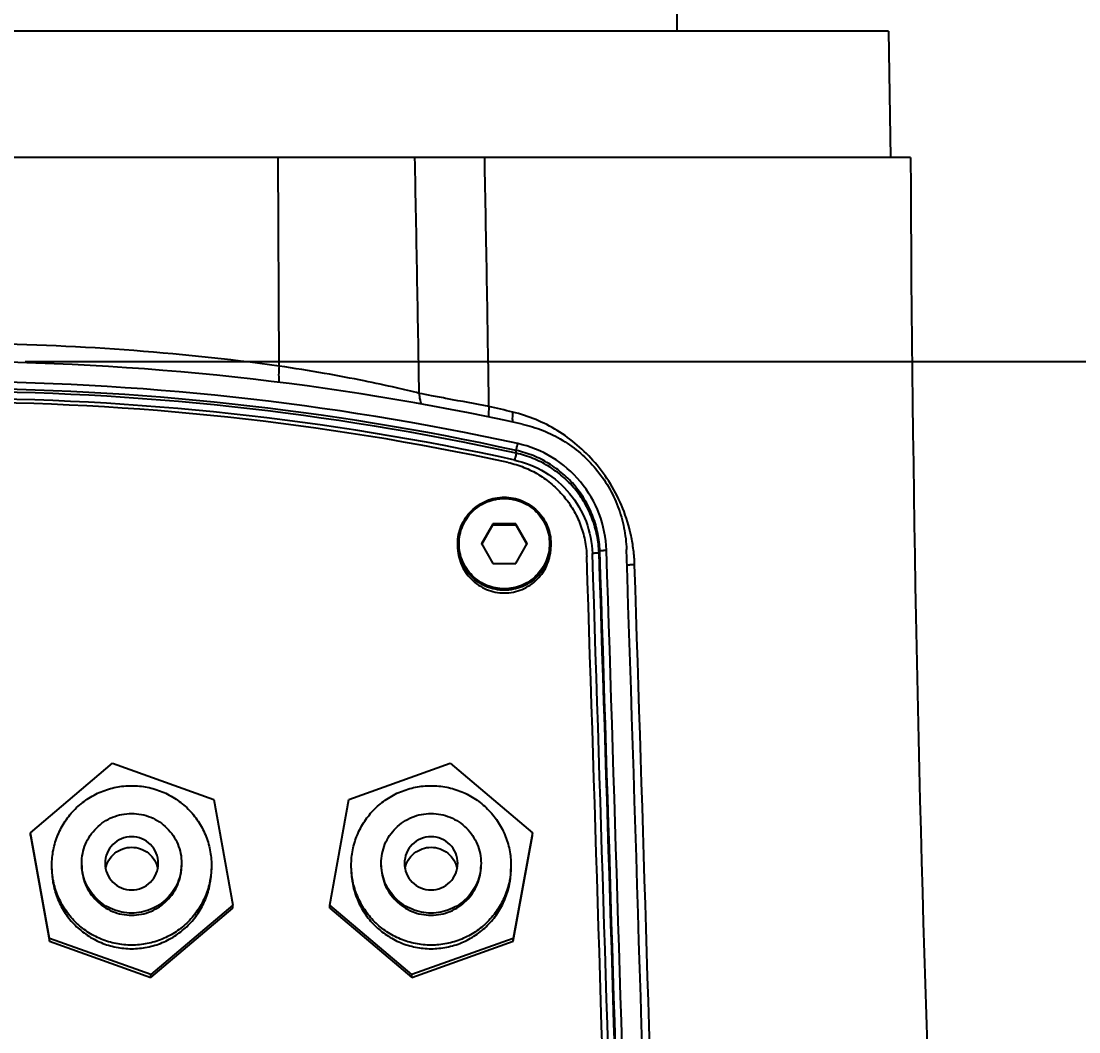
# Model space of a CAD drawing. Header units: millimetres. Extents: x 5828 to 6704, y 123 to 421.
# Drawn here: x 6368.4 to 6373.7, y 236.98 to 242.04 of the extents above; entities that cross this region are included whole.
import ezdxf

# ---------------------------------------------------------------- set-up
doc = ezdxf.new("R2010")
doc.units = ezdxf.units.MM
doc.layers.add('外形图', color=7, linetype='Continuous')
doc.layers.add('尺寸标注', color=7, linetype='Continuous')
doc.styles.add('微软雅黑', font='msyh.ttc', dxfattribs={"height": 1.5})
doc.dimstyles.new('尺寸标注_1_15比例', dxfattribs={"dimtxt": 1.5, "dimasz": 1.25, "dimexe": 0.5, "dimexo": 0.4, "dimgap": 0.5, "dimtad": 1, "dimdec": 1, "dimlfac": 15, "dimdsep": 46, "dimtxsty": '微软雅黑', "dimcen": 0.09, "dimadec": 0, "dimazin": 0, "dimtp": 0.01, "dimtm": 0.01, "dimtfac": 1, "dimtdec": 1, "dimtofl": 0, "dimtmove": 0, "dimatfit": 3, "dimfxl": 1, "dimtolj": 1, "dimarcsym": 0})

# ---------------------------------------------------------------- blocks, each defined once
blk = doc.blocks.new('*D926')
at = {"layer": 'Defpoints', "color": 0}
for p in [(6368.0234, 240.3345), (6379.7301, 240.3345), (6368.0234, 230.7566)]:
    blk.add_point(p, dxfattribs=at)
at = {"layer": '尺寸标注', "color": 0, "lineweight": -2}
for p, q in [((6368.4234, 240.3345), (6380.2301, 240.3345)), ((6379.7301, 232.0066), (6379.7301, 239.0845)), ((6368.4234, 230.7566), (6380.2301, 230.7566))]:
    blk.add_line(p, q, dxfattribs=at)
at = {"layer": '尺寸标注', "color": 0}
for points in [[(6379.9384, 239.0845), (6379.5218, 239.0845), (6379.7301, 240.3345)], [(6379.5218, 232.0066), (6379.9384, 232.0066), (6379.7301, 230.7566)]]:
    blk.add_solid(points, dxfattribs=at)
at = {"layer": '尺寸标注', "color": 0, "insert": (6378.451, 235.2135), "char_height": 1.5, "attachment_point": 5, "rotation": 90, "style": '微软雅黑'}
blk.add_mtext('\\A1;143.7', dxfattribs=at)

msp = doc.modelspace()

# ---------------------------------------------------------------- linework, layer by layer
at = {"layer": '外形图'}
for p, q in [((6371.69, 241.9906), (6371.69, 242.0906)), ((6372.7473, 241.9906), (6363.2994, 241.9906)), ((6372.7473, 241.9906), (6372.7584, 241.3573)), ((6372.8584, 241.3573), (6363.1884, 241.3573)), ((6369.6957, 240.3119), (6369.69, 241.3573)), ((6370.8826, 239.8751), (6370.8834, 239.8891)), ((6370.766, 239.5213), (6370.7087, 239.4221)), ((6370.7107, 239.4186), (6370.766, 239.5143)), ((6370.8807, 239.5213), (6370.766, 239.5213)), ((6370.766, 239.5143), (6370.766, 239.5213)), ((6370.8807, 239.5143), (6370.766, 239.5143)), ((6370.938, 239.4221), (6370.8807, 239.5213)), ((6370.8807, 239.5143), (6370.8807, 239.5213)), ((6370.8807, 239.5143), (6370.936, 239.4186)), ((6370.59, 239.4082), (6370.59, 239.4218)), ((6370.7087, 239.4221), (6370.766, 239.3229)), ((6370.8807, 239.3229), (6370.938, 239.4221)), ((6371.0567, 239.4082), (6371.0567, 239.4218)), ((6371.2981, 239.3759), (6371.3016, 239.3865)), ((6370.766, 239.3229), (6370.8807, 239.3229)), ((6368.4496, 237.9738), (6368.8609, 238.3215)), ((6368.8609, 238.3215), (6369.368, 238.1396)), ((6370.0454, 238.1396), (6370.5525, 238.3215)), ((6370.5525, 238.3215), (6370.9639, 237.9738)), ((6369.368, 238.1396), (6369.4639, 237.6101)), ((6369.9496, 237.6101), (6370.0454, 238.1396)), ((6368.5454, 237.4443), (6368.4496, 237.9738)), ((6368.4496, 237.9599), (6368.4496, 237.9738)), ((6368.4496, 237.9599), (6368.5454, 237.4303)), ((6370.9639, 237.9738), (6370.868, 237.4443)), ((6370.868, 237.4303), (6370.9639, 237.9599)), ((6370.9639, 237.9599), (6370.9639, 237.9738)), ((6369.4639, 237.6101), (6369.0525, 237.2624)), ((6369.0525, 237.2484), (6369.4639, 237.5961)), ((6369.4639, 237.5961), (6369.4639, 237.6101)), ((6370.3609, 237.2624), (6369.9496, 237.6101)), ((6369.9496, 237.5961), (6369.9496, 237.6101)), ((6369.9496, 237.5961), (6370.3609, 237.2484)), ((6369.0525, 237.2624), (6368.5454, 237.4443)), ((6368.5454, 237.4303), (6368.5454, 237.4443)), ((6368.5454, 237.4303), (6369.0525, 237.2484)), ((6370.868, 237.4443), (6370.3609, 237.2624)), ((6370.3609, 237.2484), (6370.868, 237.4303)), ((6370.868, 237.4303), (6370.868, 237.4443)), ((6369.0525, 237.2484), (6369.0525, 237.2624)), ((6370.3609, 237.2484), (6370.3609, 237.2624))]:
    msp.add_line(p, q, dxfattribs=at)
for centre, radius, start, end in [((5900.63, 232.1424), 469.836, 0.97963, 1.123815), ((5976.6813, 233.9495), 394.1135, 0.895534, 1.076999), ((6525.0941, 241.9784), 152.237, 180.233736, 183.928568), ((6368.0239, 228.059), 12.3664, 82.23022, 89.46396), ((6368.0234, 226.8522), 13.4823, 77.62746, 102.37259), ((6368.0234, 226.8523), 13.3817, 77.6284, 102.37164), ((6368.0234, 226.851), 13.348, 77.62771, 102.37229), ((6368.0234, 226.8405), 13.3445, 77.62771, 102.37229), ((6368.0234, 226.8385), 13.3115, 77.62843, 102.37158), ((6368.0234, 226.8495), 13.2818, 77.74364, 102.25643), ((6368.0764, 228.4833), 11.9287, 76.47825, 77.06438), ((5371.9711, 206.5293), 999.8706, 1.427541, 1.8831596), ((5372.0292, 206.5327), 999.8458, 1.4275357, 1.8831543), ((5371.9755, 206.5312), 1000, 1.3690886, 1.8831605), ((5371.9708, 206.527), 999.8047, 1.4275453, 1.8817262), ((5372.0298, 206.5188), 999.775, 1.4277414, 1.8831539), ((5371.9716, 206.5188), 999.8665, 1.427747, 1.8831597)]:
    msp.add_arc(centre, radius, start, end, dxfattribs=at)
for points, knots in [([(6369.6957, 240.3119), (6369.6941, 240.2972), (6369.6923, 240.2696), (6369.6937, 240.2418), (6369.6955, 240.229)], [0, 0, 0, 0, 0.532325, 1, 1, 1, 1]), ([(6370.3972, 240.1752), (6370.3592, 240.1851), (6370.2676, 240.207), (6370.1096, 240.2407), (6369.914, 240.2775), (6369.7717, 240.3006), (6369.6957, 240.3119)], [0, 0, 0, 0, 0.16503, 0.394998, 0.677936, 1, 1, 1, 1]), ([(6370.7469, 240.1093), (6370.6775, 240.1225), (6370.5812, 240.1403), (6370.4646, 240.1621), (6370.4176, 240.1711), (6370.3972, 240.1752)], [0, 0, 0, 0, 0.596348, 0.825278, 1, 1, 1, 1]), ([(6370.3972, 240.1752), (6370.3972, 240.1705), (6370.3979, 240.1519), (6370.4023, 240.1335), (6370.4076, 240.1207)], [0, 0, 0, 0, 0.252568, 1, 1, 1, 1]), ([(6370.7469, 240.1093), (6370.7463, 240.1045), (6370.7441, 240.0862), (6370.7442, 240.0676), (6370.7459, 240.054)], [0, 0, 0, 0, 0.25939, 1, 1, 1, 1]), ([(6370.8657, 240.0814), (6370.8651, 240.077), (6370.8632, 240.0603), (6370.8631, 240.0432), (6370.8644, 240.0308)], [0, 0, 0, 0, 0.258061, 1, 1, 1, 1]), ([(6371.476, 239.3162), (6371.4754, 239.3409), (6371.4716, 239.3899), (6371.4555, 239.4855), (6371.421, 239.5987), (6371.3592, 239.7215), (6371.2816, 239.8283), (6371.1914, 239.9182), (6371.091, 239.9911), (6370.982, 240.0467), (6370.9047, 240.0719), (6370.8655, 240.0814)], [0, 0, 0, 0, 0.070465, 0.140318, 0.276448, 0.406767, 0.531489, 0.651774, 0.769046, 0.884691, 1, 1, 1, 1]), ([(6370.9122, 240.0214), (6370.948, 240.0135), (6371.0185, 239.9918), (6371.1174, 239.9423), (6371.2067, 239.8773), (6371.2842, 239.7985), (6371.3475, 239.708), (6371.3952, 239.6084), (6371.4258, 239.5023), (6371.4342, 239.4291), (6371.4354, 239.3924)], [0, 0, 0, 0, 0.125082, 0.250144, 0.375182, 0.500193, 0.625175, 0.750133, 0.875072, 1, 1, 1, 1]), ([(6370.8834, 239.8891), (6370.8834, 239.8894), (6370.8836, 239.8905), (6370.884, 239.8927), (6370.8847, 239.896), (6370.8859, 239.9022), (6370.8879, 239.9114), (6370.8896, 239.9191), (6370.8905, 239.9233)], [0, 0, 0, 0, 0.030553, 0.095655, 0.192891, 0.318618, 0.635789, 1, 1, 1, 1]), ([(6371.3349, 239.3889), (6371.333, 239.451), (6371.308, 239.5753), (6371.2125, 239.739), (6371.0689, 239.8628), (6370.9511, 239.9101), (6370.8904, 239.9233)], [0, 0, 0, 0, 0.249864, 0.499807, 0.749858, 1, 1, 1, 1]), ([(6370.8826, 239.8751), (6370.8826, 239.8747), (6370.8824, 239.8737), (6370.882, 239.8714), (6370.8813, 239.8682), (6370.88, 239.862), (6370.8781, 239.8528), (6370.8764, 239.845), (6370.8755, 239.8409)], [0, 0, 0, 0, 0.03054, 0.095643, 0.192891, 0.318637, 0.635832, 1, 1, 1, 1]), ([(6371.2981, 239.3759), (6371.2971, 239.4049), (6371.2904, 239.4631), (6371.2661, 239.5473), (6371.2283, 239.6264), (6371.1779, 239.6982), (6371.1164, 239.7608), (6371.0455, 239.8124), (6370.967, 239.8516), (6370.9111, 239.8689), (6370.8826, 239.8751)], [0, 0, 0, 0, 0.124929, 0.249867, 0.374825, 0.499807, 0.624817, 0.749854, 0.874919, 1, 1, 1, 1]), ([(6371.3016, 239.3865), (6371.3006, 239.4158), (6371.2939, 239.4743), (6371.2694, 239.5591), (6371.2313, 239.6387), (6371.1806, 239.711), (6371.1188, 239.774), (6371.0473, 239.8259), (6370.9683, 239.8654), (6370.912, 239.8828), (6370.8834, 239.8891)], [0, 0, 0, 0, 0.124924, 0.249868, 0.374825, 0.499807, 0.624817, 0.749855, 0.874917, 1, 1, 1, 1]), ([(6370.8429, 239.8286), (6370.8698, 239.8227), (6370.9228, 239.8065), (6370.9971, 239.7696), (6371.0643, 239.7209), (6371.1225, 239.6618), (6371.1702, 239.5939), (6371.2061, 239.5191), (6371.2291, 239.4395), (6371.2355, 239.3845), (6371.2364, 239.357)], [0, 0, 0, 0, 0.125084, 0.250145, 0.375183, 0.500193, 0.625176, 0.750133, 0.875071, 1, 1, 1, 1]), ([(6370.8754, 239.8409), (6370.9286, 239.8293), (6371.0317, 239.7879), (6371.1576, 239.6794), (6371.2412, 239.536), (6371.2631, 239.427), (6371.2648, 239.3727)], [0, 0, 0, 0, 0.250141, 0.500192, 0.750134, 1, 1, 1, 1]), ([(6370.59, 239.4218), (6370.59, 239.437), (6370.593, 239.4675), (6370.6064, 239.5115), (6370.6281, 239.5521), (6370.6573, 239.5876), (6370.6929, 239.6168), (6370.7469, 239.6456), (6370.8234, 239.6609), (6370.8999, 239.6456), (6370.9538, 239.6168), (6370.9894, 239.5876), (6371.0186, 239.5521), (6371.0403, 239.5115), (6371.0537, 239.4675), (6371.0567, 239.437), (6371.0567, 239.4218)], [0, 0, 0, 0, 0.062534, 0.125073, 0.187624, 0.250191, 0.312774, 0.375373, 0.5, 0.624627, 0.687226, 0.749809, 0.812376, 0.874927, 0.937466, 1, 1, 1, 1]), ([(6370.5967, 239.4221), (6370.5967, 239.4369), (6370.5996, 239.4666), (6370.6126, 239.5093), (6370.6337, 239.5487), (6370.6621, 239.5832), (6370.6966, 239.6115), (6370.749, 239.6395), (6370.8234, 239.6544), (6370.8977, 239.6395), (6370.9501, 239.6115), (6370.9847, 239.5832), (6371.013, 239.5487), (6371.0341, 239.5093), (6371.0471, 239.4666), (6371.05, 239.4369), (6371.05, 239.4221)], [0, 0, 0, 0, 0.062532, 0.125071, 0.187623, 0.25019, 0.312773, 0.375373, 0.5, 0.624627, 0.687227, 0.74981, 0.812377, 0.874929, 0.937468, 1, 1, 1, 1]), ([(6371.0567, 239.4218), (6371.0567, 239.4065), (6371.0537, 239.376), (6371.0403, 239.332), (6371.0186, 239.2915), (6370.9894, 239.2559), (6370.9538, 239.2268), (6370.8999, 239.1979), (6370.8234, 239.1826), (6370.7469, 239.1979), (6370.6929, 239.2268), (6370.6573, 239.2559), (6370.6281, 239.2915), (6370.6064, 239.332), (6370.593, 239.376), (6370.59, 239.4065), (6370.59, 239.4218)], [0, 0, 0, 0, 0.062534, 0.125073, 0.187624, 0.250191, 0.312774, 0.375373, 0.5, 0.624627, 0.687226, 0.749809, 0.812376, 0.874927, 0.937466, 1, 1, 1, 1]), ([(6370.59, 239.4082), (6370.59, 239.3929), (6370.593, 239.3624), (6370.6064, 239.3184), (6370.6281, 239.2779), (6370.6573, 239.2423), (6370.6929, 239.2132), (6370.7469, 239.1843), (6370.8234, 239.169), (6370.8999, 239.1843), (6370.9538, 239.2132), (6370.9894, 239.2423), (6371.0186, 239.2779), (6371.0403, 239.3184), (6371.0537, 239.3624), (6371.0567, 239.3929), (6371.0567, 239.4082)], [0, 0, 0, 0, 0.062534, 0.125073, 0.187624, 0.250191, 0.312774, 0.375373, 0.5, 0.624627, 0.687226, 0.749809, 0.812376, 0.874927, 0.937466, 1, 1, 1, 1]), ([(6371.05, 239.4221), (6371.05, 239.4073), (6371.0471, 239.3777), (6371.0341, 239.3349), (6371.013, 239.2955), (6370.9847, 239.261), (6370.9501, 239.2327), (6370.8977, 239.2047), (6370.8234, 239.1898), (6370.749, 239.2047), (6370.6966, 239.2327), (6370.6621, 239.261), (6370.6337, 239.2955), (6370.6126, 239.3349), (6370.5996, 239.3777), (6370.5967, 239.4073), (6370.5967, 239.4221)], [0, 0, 0, 0, 0.062532, 0.125071, 0.187623, 0.25019, 0.312774, 0.375373, 0.5, 0.624627, 0.687227, 0.74981, 0.812377, 0.874929, 0.937468, 1, 1, 1, 1]), ([(6371.3016, 239.3865), (6371.3016, 239.3866), (6371.3019, 239.3867), (6371.3024, 239.3869), (6371.3033, 239.3871), (6371.3049, 239.3874), (6371.3077, 239.3877), (6371.3118, 239.3881), (6371.3168, 239.3885), (6371.3246, 239.3889), (6371.3307, 239.3892), (6371.3349, 239.3893)], [0, 0, 0, 0, 0.008245, 0.024835, 0.050288, 0.084508, 0.178109, 0.302345, 0.452626, 0.623344, 1, 1, 1, 1]), ([(6371.2981, 239.3759), (6371.298, 239.3758), (6371.2978, 239.3756), (6371.2973, 239.3755), (6371.2964, 239.3753), (6371.2947, 239.375), (6371.2919, 239.3747), (6371.2878, 239.3743), (6371.2828, 239.3739), (6371.2751, 239.3735), (6371.2689, 239.3732), (6371.2647, 239.3731)], [0, 0, 0, 0, 0.008243, 0.024838, 0.0503, 0.084532, 0.178164, 0.302427, 0.452723, 0.623436, 1, 1, 1, 1]), ([(6371.4765, 239.3162), (6371.4736, 239.3161), (6371.4682, 239.3159), (6371.4605, 239.3155), (6371.4539, 239.3152), (6371.4484, 239.315), (6371.4445, 239.3147), (6371.442, 239.3146), (6371.4406, 239.3145), (6371.4395, 239.3144), (6371.4387, 239.3143), (6371.4383, 239.3142), (6371.438, 239.3142), (6371.438, 239.3142)], [0, 0, 0, 0, 0.225013, 0.42459, 0.596752, 0.73992, 0.852717, 0.897385, 0.934083, 0.962734, 0.983268, 0.995659, 1, 1, 1, 1]), ([(6371.7015, 231.5481), (6371.6852, 232.1948), (6371.6508, 233.4887), (6371.5778, 236.0782), (6371.5182, 238.0208), (6371.476, 239.3162)], [0, 0, 0, 0, 0.249712, 0.499681, 1, 1, 1, 1]), ([(6368.5567, 237.8099), (6368.5567, 237.836), (6368.5619, 237.8884), (6368.5848, 237.9638), (6368.622, 238.0333), (6368.672, 238.0942), (6368.7331, 238.1442), (6368.8027, 238.1813), (6368.8782, 238.2042), (6368.9567, 238.2119), (6369.0352, 238.2042), (6369.1108, 238.1813), (6369.1804, 238.1442), (6369.2414, 238.0942), (6369.2914, 238.0333), (6369.3286, 237.9638), (6369.3515, 237.8884), (6369.3567, 237.836), (6369.3567, 237.8099)], [0, 0, 0, 0, 0.062458, 0.124922, 0.187399, 0.24989, 0.312399, 0.374922, 0.437458, 0.5, 0.562542, 0.625078, 0.687601, 0.75011, 0.812601, 0.875078, 0.937542, 1, 1, 1, 1]), ([(6370.0567, 237.8099), (6370.0567, 237.836), (6370.0619, 237.8884), (6370.0848, 237.9638), (6370.122, 238.0333), (6370.172, 238.0942), (6370.2331, 238.1442), (6370.3027, 238.1813), (6370.3782, 238.2042), (6370.4567, 238.2119), (6370.5352, 238.2042), (6370.6108, 238.1813), (6370.6804, 238.1442), (6370.7414, 238.0942), (6370.7914, 238.0333), (6370.8286, 237.9638), (6370.8515, 237.8884), (6370.8567, 237.836), (6370.8567, 237.8099)], [0, 0, 0, 0, 0.062458, 0.124922, 0.187399, 0.24989, 0.312399, 0.374922, 0.437458, 0.5, 0.562542, 0.625078, 0.687601, 0.75011, 0.812601, 0.875078, 0.937542, 1, 1, 1, 1]), ([(6368.7067, 237.8204), (6368.7067, 237.8367), (6368.7099, 237.8694), (6368.7242, 237.9165), (6368.7475, 237.96), (6368.7788, 237.9981), (6368.8169, 238.0293), (6368.8747, 238.0602), (6368.9567, 238.0766), (6369.0387, 238.0602), (6369.0965, 238.0293), (6369.1346, 237.9981), (6369.1659, 237.96), (6369.1892, 237.9165), (6369.2035, 237.8694), (6369.2067, 237.8367), (6369.2067, 237.8204)], [0, 0, 0, 0, 0.062534, 0.125073, 0.187624, 0.250191, 0.312774, 0.375373, 0.5, 0.624627, 0.687226, 0.749809, 0.812376, 0.874927, 0.937466, 1, 1, 1, 1]), ([(6370.2067, 237.8204), (6370.2067, 237.8367), (6370.2099, 237.8694), (6370.2242, 237.9165), (6370.2475, 237.96), (6370.2788, 237.9981), (6370.3169, 238.0293), (6370.3747, 238.0602), (6370.4567, 238.0766), (6370.5387, 238.0602), (6370.5965, 238.0293), (6370.6346, 237.9981), (6370.6659, 237.96), (6370.6892, 237.9165), (6370.7035, 237.8694), (6370.7067, 237.8367), (6370.7067, 237.8204)], [0, 0, 0, 0, 0.062534, 0.125073, 0.187624, 0.250191, 0.312774, 0.375373, 0.5, 0.624627, 0.687226, 0.749809, 0.812376, 0.874927, 0.937466, 1, 1, 1, 1]), ([(6369.09, 237.8204), (6369.09, 237.8377), (6369.0831, 237.8727), (6369.0534, 237.917), (6369.009, 237.9466), (6368.9567, 237.957), (6368.9044, 237.9466), (6368.86, 237.917), (6368.8303, 237.8727), (6368.8234, 237.8377), (6368.8234, 237.8204)], [0, 0, 0, 0, 0.124921, 0.249888, 0.374921, 0.5, 0.625079, 0.750112, 0.875079, 1, 1, 1, 1]), ([(6370.59, 237.8204), (6370.59, 237.8377), (6370.5831, 237.8727), (6370.5534, 237.917), (6370.509, 237.9466), (6370.4567, 237.957), (6370.4044, 237.9466), (6370.36, 237.917), (6370.3303, 237.8727), (6370.3234, 237.8377), (6370.3234, 237.8204)], [0, 0, 0, 0, 0.124921, 0.249888, 0.374921, 0.5, 0.625079, 0.750112, 0.875079, 1, 1, 1, 1]), ([(6368.826, 237.794), (6368.8291, 237.8088), (6368.8403, 237.8377), (6368.8707, 237.8727), (6368.911, 237.8954), (6368.9567, 237.9033), (6369.0024, 237.8954), (6369.0427, 237.8727), (6369.0731, 237.8377), (6369.0844, 237.8088), (6369.0874, 237.794)], [0, 0, 0, 0, 0.124923, 0.249899, 0.374931, 0.5, 0.625069, 0.750101, 0.875077, 1, 1, 1, 1]), ([(6370.326, 237.794), (6370.3291, 237.8088), (6370.3403, 237.8377), (6370.3707, 237.8727), (6370.411, 237.8954), (6370.4567, 237.9033), (6370.5024, 237.8954), (6370.5427, 237.8727), (6370.5731, 237.8377), (6370.5844, 237.8088), (6370.5874, 237.794)], [0, 0, 0, 0, 0.124923, 0.249899, 0.374931, 0.5, 0.625069, 0.750101, 0.875077, 1, 1, 1, 1]), ([(6369.3567, 237.8099), (6369.3567, 237.7838), (6369.3515, 237.7315), (6369.3286, 237.6561), (6369.2914, 237.5866), (6369.2414, 237.5256), (6369.1804, 237.4756), (6369.1108, 237.4385), (6369.0352, 237.4156), (6368.9567, 237.4079), (6368.8782, 237.4156), (6368.8027, 237.4385), (6368.7331, 237.4756), (6368.672, 237.5256), (6368.622, 237.5866), (6368.5848, 237.6561), (6368.5619, 237.7315), (6368.5567, 237.7838), (6368.5567, 237.8099)], [0, 0, 0, 0, 0.062458, 0.124922, 0.187399, 0.24989, 0.312399, 0.374922, 0.437458, 0.5, 0.562542, 0.625078, 0.687601, 0.75011, 0.812601, 0.875078, 0.937542, 1, 1, 1, 1]), ([(6368.5567, 237.7919), (6368.5567, 237.7658), (6368.5619, 237.7135), (6368.5848, 237.6381), (6368.622, 237.5686), (6368.672, 237.5077), (6368.7331, 237.4577), (6368.8027, 237.4205), (6368.8782, 237.3976), (6368.9567, 237.3899), (6369.0352, 237.3976), (6369.1108, 237.4205), (6369.1804, 237.4577), (6369.2414, 237.5077), (6369.2914, 237.5686), (6369.3286, 237.6381), (6369.3515, 237.7135), (6369.3567, 237.7658), (6369.3567, 237.7919)], [0, 0, 0, 0, 0.062458, 0.124922, 0.187399, 0.24989, 0.312399, 0.374922, 0.437458, 0.5, 0.562542, 0.625078, 0.687601, 0.75011, 0.812601, 0.875078, 0.937542, 1, 1, 1, 1]), ([(6369.2067, 237.8204), (6369.2067, 237.8041), (6369.2035, 237.7713), (6369.1892, 237.7242), (6369.1659, 237.6808), (6369.1346, 237.6427), (6369.0965, 237.6115), (6369.0387, 237.5806), (6368.9567, 237.5642), (6368.8747, 237.5806), (6368.8169, 237.6115), (6368.7788, 237.6427), (6368.7475, 237.6808), (6368.7242, 237.7242), (6368.7099, 237.7713), (6368.7067, 237.8041), (6368.7067, 237.8204)], [0, 0, 0, 0, 0.062534, 0.125073, 0.187624, 0.250191, 0.312774, 0.375373, 0.5, 0.624627, 0.687226, 0.749809, 0.812376, 0.874927, 0.937466, 1, 1, 1, 1]), ([(6368.7067, 237.8099), (6368.7067, 237.7936), (6368.7099, 237.7609), (6368.7242, 237.7138), (6368.7475, 237.6703), (6368.7788, 237.6322), (6368.8169, 237.601), (6368.8747, 237.5701), (6368.9567, 237.5537), (6369.0387, 237.5701), (6369.0965, 237.601), (6369.1346, 237.6322), (6369.1659, 237.6703), (6369.1892, 237.7138), (6369.2035, 237.7609), (6369.2067, 237.7936), (6369.2067, 237.8099)], [0, 0, 0, 0, 0.062534, 0.125073, 0.187624, 0.250191, 0.312774, 0.375373, 0.5, 0.624627, 0.687226, 0.749809, 0.812376, 0.874927, 0.937466, 1, 1, 1, 1]), ([(6368.8234, 237.8204), (6368.8234, 237.8031), (6368.8303, 237.768), (6368.86, 237.7238), (6368.9044, 237.6942), (6368.9567, 237.6838), (6369.009, 237.6942), (6369.0534, 237.7238), (6369.0831, 237.768), (6369.09, 237.8031), (6369.09, 237.8204)], [0, 0, 0, 0, 0.124921, 0.249888, 0.374921, 0.5, 0.625079, 0.750112, 0.875079, 1, 1, 1, 1]), ([(6370.8567, 237.8099), (6370.8567, 237.7838), (6370.8515, 237.7315), (6370.8286, 237.6561), (6370.7914, 237.5866), (6370.7414, 237.5256), (6370.6804, 237.4756), (6370.6108, 237.4385), (6370.5352, 237.4156), (6370.4567, 237.4079), (6370.3782, 237.4156), (6370.3027, 237.4385), (6370.2331, 237.4756), (6370.172, 237.5256), (6370.122, 237.5866), (6370.0848, 237.6561), (6370.0619, 237.7315), (6370.0567, 237.7838), (6370.0567, 237.8099)], [0, 0, 0, 0, 0.062458, 0.124922, 0.187399, 0.24989, 0.312399, 0.374922, 0.437458, 0.5, 0.562542, 0.625078, 0.687601, 0.75011, 0.812601, 0.875078, 0.937542, 1, 1, 1, 1]), ([(6370.0567, 237.7919), (6370.0567, 237.7658), (6370.0619, 237.7135), (6370.0848, 237.6381), (6370.122, 237.5686), (6370.172, 237.5077), (6370.2331, 237.4577), (6370.3027, 237.4205), (6370.3782, 237.3976), (6370.4567, 237.3899), (6370.5352, 237.3976), (6370.6108, 237.4205), (6370.6804, 237.4577), (6370.7414, 237.5077), (6370.7914, 237.5686), (6370.8286, 237.6381), (6370.8515, 237.7135), (6370.8567, 237.7658), (6370.8567, 237.7919)], [0, 0, 0, 0, 0.062458, 0.124922, 0.187399, 0.24989, 0.312399, 0.374922, 0.437458, 0.5, 0.562542, 0.625078, 0.687601, 0.75011, 0.812601, 0.875078, 0.937542, 1, 1, 1, 1]), ([(6370.7067, 237.8204), (6370.7067, 237.8041), (6370.7035, 237.7713), (6370.6892, 237.7242), (6370.6659, 237.6808), (6370.6346, 237.6427), (6370.5965, 237.6115), (6370.5387, 237.5806), (6370.4567, 237.5642), (6370.3747, 237.5806), (6370.3169, 237.6115), (6370.2788, 237.6427), (6370.2475, 237.6808), (6370.2242, 237.7242), (6370.2099, 237.7713), (6370.2067, 237.8041), (6370.2067, 237.8204)], [0, 0, 0, 0, 0.062534, 0.125073, 0.187624, 0.250191, 0.312774, 0.375373, 0.5, 0.624627, 0.687226, 0.749809, 0.812376, 0.874927, 0.937466, 1, 1, 1, 1]), ([(6370.2067, 237.8099), (6370.2067, 237.7936), (6370.2099, 237.7609), (6370.2242, 237.7138), (6370.2475, 237.6703), (6370.2788, 237.6322), (6370.3169, 237.601), (6370.3747, 237.5701), (6370.4567, 237.5537), (6370.5387, 237.5701), (6370.5965, 237.601), (6370.6346, 237.6322), (6370.6659, 237.6703), (6370.6892, 237.7138), (6370.7035, 237.7609), (6370.7067, 237.7936), (6370.7067, 237.8099)], [0, 0, 0, 0, 0.062534, 0.125073, 0.187624, 0.250191, 0.312774, 0.375373, 0.5, 0.624627, 0.687226, 0.749809, 0.812376, 0.874927, 0.937466, 1, 1, 1, 1]), ([(6370.3234, 237.8204), (6370.3234, 237.8031), (6370.3303, 237.768), (6370.36, 237.7238), (6370.4044, 237.6942), (6370.4567, 237.6838), (6370.509, 237.6942), (6370.5534, 237.7238), (6370.5831, 237.768), (6370.59, 237.8031), (6370.59, 237.8204)], [0, 0, 0, 0, 0.124921, 0.249888, 0.374921, 0.5, 0.625079, 0.750112, 0.875079, 1, 1, 1, 1])]:
    msp.add_open_spline(points, degree=3, knots=knots, dxfattribs=at)

# ---------------------------------------------------------------- dimensions: what is measured, and where the dimension line sits
at = {"layer": '尺寸标注'}
dim = msp.add_linear_dim(base=(6379.7301, 240.3345), p1=(6368.0234, 230.7566), p2=(6368.0234, 240.3345), angle=90, dimstyle='尺寸标注_1_15比例', dxfattribs=at)
dim.commit()
dim.dimension.update_dxf_attribs({"geometry": '*D926', "text_midpoint": (6379.7301, 235.2135), "dimtype": 160})

doc.saveas('drawing.dxf')
